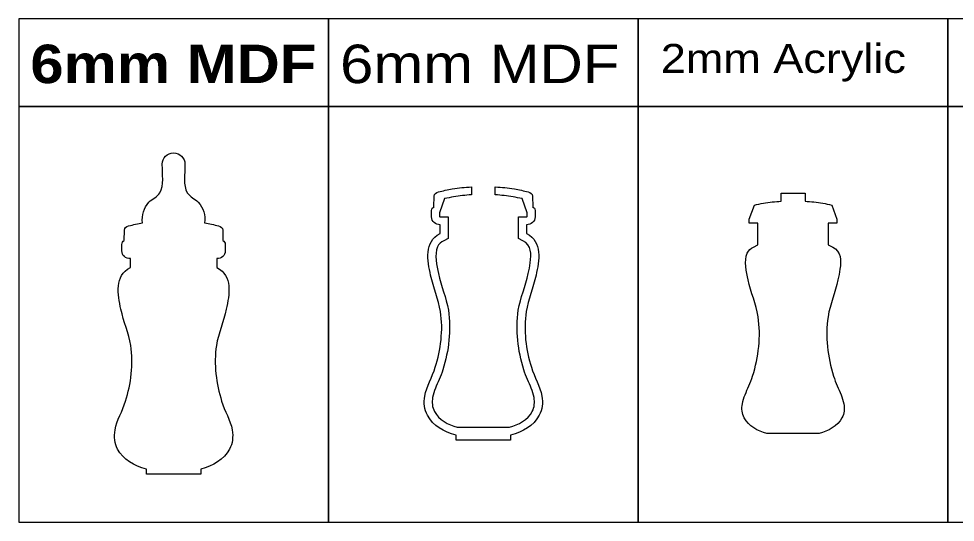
# Model space of a CAD drawing. Header units: millimetres. Extents: x -1166 to 1166, y -335 to 297.
# Drawn here: x -1166 to 9, y -335 to 297 of the extents above; entities that cross this region are included whole.
import ezdxf

# ---------------------------------------------------------------- set-up
doc = ezdxf.new("R2010")
doc.units = ezdxf.units.MM
doc.header["$MEASUREMENT"] = 0
doc.layers.add('Camada 1', color=7, linetype='Continuous')
doc.styles.add('0', font='arialbd.ttf', dxfattribs={"height": 1})
doc.styles.add('1', font='Arial', dxfattribs={"height": 1})
doc.styles.add('5', font='Arial', dxfattribs={"height": 1})

msp = doc.modelspace()

# ---------------------------------------------------------------- linework, layer by layer
at = {"layer": 'Camada 1', "color": 142, "lineweight": 20}
for points in [[(-1166.4805, 186.6815), (-777.6535, 186.6815), (-777.6535, 296.7483), (-1166.4805, 296.7483), (-1166.4805, 186.6815)], [(-777.6537, 186.6815), (-388.8267, 186.6815), (-388.8267, 296.7483), (-777.6537, 296.7483), (-777.6537, 186.6815)], [(-388.8269, 186.6815), (0.0001, 186.6815), (0.0001, 296.7483), (-388.8269, 296.7483), (-388.8269, 186.6815)], [(-0.0001, 186.6815), (388.8269, 186.6815), (388.8269, 296.7483), (-0.0001, 296.7483), (-0.0001, 186.6815)], [(-1166.4805, -334.8653), (-777.6535, -334.8653), (-777.6535, 186.6815), (-1166.4805, 186.6815), (-1166.4805, -334.8653)], [(-777.6537, -334.8653), (-388.8267, -334.8653), (-388.8267, 186.6815), (-777.6537, 186.6815), (-777.6537, -334.8653)], [(-388.8269, -334.8653), (0.0001, -334.8653), (0.0001, 186.6815), (-388.8269, 186.6815), (-388.8269, -334.8653)], [(-0.0001, -334.8653), (388.8269, -334.8653), (388.8269, 186.6815), (-0.0001, 186.6815), (-0.0001, -334.8653)]]:
    msp.add_lwpolyline(points, close=True, dxfattribs=at)
at = {"layer": 'Camada 1', "color": 230, "lineweight": 20}
for points, knots in [([(-905.9128, -67.6006), (-902.0535, -49.3336), (-897.3797, -25.4896), (-917.8231, -15.3105), (-917.8231, -15.3105), (-917.8231, -15.3105), (-917.8231, -4.1339), (-917.8231, -4.1339), (-917.8231, -4.1339), (-911.9415, -4.1339), (-907.1287, -0.3117), (-907.1287, 5.5702), (-907.1287, 5.5702), (-907.1287, 5.5702), (-907.1287, 13.5796), (-907.1287, 13.5796), (-907.1287, 13.5796), (-907.1287, 15.7118), (-908.3933, 17.5627), (-910.2095, 18.4196), (-910.2095, 18.4196), (-910.2095, 18.4196), (-910.1052, 18.4188), (-910.1052, 18.4188), (-910.1052, 18.4188), (-910.1052, 18.4188), (-910.2413, 31.5471), (-910.2413, 31.5471), (-910.2413, 31.5471), (-910.2715, 34.4872), (-912.7395, 36.1666), (-915.5884, 36.8943), (-915.5884, 36.8943), (-921.4338, 38.3878), (-927.279, 39.6254), (-933.1242, 40.6148), (-933.1242, 40.6148), (-931.7203, 50.0368), (-934.7966, 59.7646), (-941.057, 66.5082), (-941.057, 66.5082), (-945.6451, 71.4503), (-951.2692, 72.8877), (-954.8669, 78.5406), (-954.8669, 78.5406), (-960.3453, 87.1482), (-957.7882, 102.9817), (-957.8682, 113.4536), (-957.8682, 113.4536), (-957.8682, 113.4536), (-957.8483, 114.2122), (-957.8483, 114.2122), (-957.8483, 114.2122), (-957.8483, 122.0652), (-964.2142, 128.4309), (-972.067, 128.4309), (-972.067, 128.4309), (-979.9198, 128.4309), (-986.2857, 122.0652), (-986.2857, 114.2122), (-986.2857, 114.2122), (-986.2857, 114.2122), (-986.2658, 113.4536), (-986.2658, 113.4536), (-986.2658, 113.4536), (-986.3458, 102.9817), (-983.7887, 87.1482), (-989.2671, 78.5406), (-989.2671, 78.5406), (-992.8648, 72.8877), (-998.4889, 71.4503), (-1003.077, 66.5082), (-1003.077, 66.5082), (-1009.3374, 59.7646), (-1012.4137, 50.0368), (-1011.0098, 40.6148), (-1011.0098, 40.6148), (-1016.855, 39.6254), (-1022.7002, 38.3878), (-1028.5456, 36.8943), (-1028.5456, 36.8943), (-1031.3945, 36.1666), (-1033.8625, 34.4872), (-1033.8927, 31.5471), (-1033.8927, 31.5471), (-1033.8927, 31.5471), (-1034.0288, 18.4188), (-1034.0288, 18.4188), (-1034.0288, 18.4188), (-1034.0288, 18.4188), (-1033.9245, 18.4196), (-1033.9245, 18.4196), (-1033.9245, 18.4196), (-1035.7407, 17.5627), (-1037.0053, 15.7118), (-1037.0053, 13.5796), (-1037.0053, 13.5796), (-1037.0053, 13.5796), (-1037.0053, 5.5702), (-1037.0053, 5.5702), (-1037.0053, 5.5702), (-1037.0053, -0.3117), (-1032.1925, -4.1339), (-1026.3109, -4.1339), (-1026.3109, -4.1339), (-1026.3109, -4.1339), (-1026.3109, -15.3105), (-1026.3109, -15.3105), (-1026.3109, -15.3105), (-1046.7543, -25.4896), (-1042.0805, -49.3336), (-1038.2212, -67.6006), (-1038.2212, -67.6006), (-1034.9116, -83.2648), (-1028.3065, -97.885), (-1025.8634, -113.1394), (-1025.8634, -113.1394), (-1022.1544, -136.2941), (-1025.643, -161.3506), (-1032.3779, -183.0665), (-1032.3779, -183.0665), (-1036.1917, -195.3644), (-1043.4456, -206.8835), (-1045.5744, -219.0847), (-1045.5744, -219.0847), (-1047.1251, -227.9751), (-1046.0327, -235.9991), (-1042.2971, -243.1561), (-1042.2971, -243.1561), (-1035.3493, -256.4679), (-1021.4137, -264.2053), (-1006.2777, -268.1571), (-1006.2777, -268.1571), (-1006.2777, -268.1571), (-1006.2777, -274.5071), (-1006.2777, -274.5071), (-1006.2777, -274.5071), (-1006.2777, -274.5071), (-937.8563, -274.5071), (-937.8563, -274.5071), (-937.8563, -274.5071), (-937.8563, -274.5071), (-937.8563, -268.1571), (-937.8563, -268.1571), (-937.8563, -268.1571), (-922.7203, -264.2053), (-908.7847, -256.4679), (-901.8369, -243.1561), (-901.8369, -243.1561), (-898.1013, -235.9991), (-897.0089, -227.9751), (-898.5596, -219.0847), (-898.5596, -219.0847), (-900.6884, -206.8835), (-907.9423, -195.3644), (-911.7561, -183.0665), (-911.7561, -183.0665), (-918.491, -161.3506), (-921.9796, -136.2941), (-918.2706, -113.1394), (-918.2706, -113.1394), (-915.8275, -97.885), (-909.2224, -83.2648), (-905.9128, -67.6006)], [0, 0, 0, 0, 0.023809524, 0.023809524, 0.023809524, 0.023809524, 0.047619048, 0.047619048, 0.047619048, 0.047619048, 0.071428571, 0.071428571, 0.071428571, 0.071428571, 0.095238095, 0.095238095, 0.095238095, 0.095238095, 0.119047619, 0.119047619, 0.119047619, 0.119047619, 0.142857143, 0.142857143, 0.142857143, 0.142857143, 0.166666667, 0.166666667, 0.166666667, 0.166666667, 0.19047619, 0.19047619, 0.19047619, 0.19047619, 0.214285714, 0.214285714, 0.214285714, 0.214285714, 0.238095238, 0.238095238, 0.238095238, 0.238095238, 0.261904762, 0.261904762, 0.261904762, 0.261904762, 0.285714286, 0.285714286, 0.285714286, 0.285714286, 0.30952381, 0.30952381, 0.30952381, 0.30952381, 0.333333333, 0.333333333, 0.333333333, 0.333333333, 0.357142857, 0.357142857, 0.357142857, 0.357142857, 0.380952381, 0.380952381, 0.380952381, 0.380952381, 0.404761905, 0.404761905, 0.404761905, 0.404761905, 0.428571429, 0.428571429, 0.428571429, 0.428571429, 0.452380952, 0.452380952, 0.452380952, 0.452380952, 0.476190476, 0.476190476, 0.476190476, 0.476190476, 0.5, 0.5, 0.5, 0.5, 0.523809524, 0.523809524, 0.523809524, 0.523809524, 0.547619048, 0.547619048, 0.547619048, 0.547619048, 0.571428571, 0.571428571, 0.571428571, 0.571428571, 0.595238095, 0.595238095, 0.595238095, 0.595238095, 0.619047619, 0.619047619, 0.619047619, 0.619047619, 0.642857143, 0.642857143, 0.642857143, 0.642857143, 0.666666667, 0.666666667, 0.666666667, 0.666666667, 0.69047619, 0.69047619, 0.69047619, 0.69047619, 0.714285714, 0.714285714, 0.714285714, 0.714285714, 0.738095238, 0.738095238, 0.738095238, 0.738095238, 0.761904762, 0.761904762, 0.761904762, 0.761904762, 0.785714286, 0.785714286, 0.785714286, 0.785714286, 0.80952381, 0.80952381, 0.80952381, 0.80952381, 0.833333333, 0.833333333, 0.833333333, 0.833333333, 0.857142857, 0.857142857, 0.857142857, 0.857142857, 0.880952381, 0.880952381, 0.880952381, 0.880952381, 0.904761905, 0.904761905, 0.904761905, 0.904761905, 0.928571429, 0.928571429, 0.928571429, 0.928571429, 0.952380952, 0.952380952, 0.952380952, 0.952380952, 1, 1, 1, 1]), ([(-544.2974, 83.1814), (-552.2783, 84.5322), (-560.2593, 85.4202), (-568.2402, 85.8643), (-568.2402, 85.8643), (-568.2402, 85.8643), (-568.2402, 75.8465), (-568.2402, 75.8465), (-568.2402, 75.8465), (-560.7796, 75.4107), (-553.3454, 74.5706), (-545.9663, 73.3216), (-545.9663, 73.3216), (-542.1887, 72.6823), (-538.4296, 71.9369), (-534.6938, 71.0886), (-534.6938, 71.0886), (-534.6938, 71.0886), (-528.3019, 53.1936), (-528.3019, 53.1936), (-528.3019, 53.1936), (-528.3019, 53.1936), (-528.3019, 48.5113), (-528.3019, 48.5113), (-528.3019, 48.5113), (-528.5418, 48.4536), (-528.8324, 48.4327), (-528.9963, 48.4327), (-528.9963, 48.4327), (-528.9963, 48.4327), (-538.9963, 48.4327), (-538.9963, 48.4327), (-538.9963, 48.4327), (-538.9963, 48.4327), (-538.9963, 21.0642), (-538.9963, 21.0642), (-538.9963, 21.0642), (-538.9963, 21.0642), (-533.4535, 18.3044), (-533.4535, 18.3044), (-533.4535, 18.3044), (-522.6466, 12.9235), (-522.9592, 1.2419), (-524.3522, -9.2369), (-524.3522, -9.2369), (-524.9654, -13.8492), (-525.9087, -18.4167), (-526.87, -22.9669), (-526.87, -22.9669), (-530.1638, -38.5568), (-536.775, -53.1149), (-539.3179, -68.9912), (-539.3179, -68.9912), (-543.2408, -93.4826), (-539.7824, -119.9174), (-532.4805, -143.462), (-532.4805, -143.462), (-531.1669, -147.6979), (-529.5066, -151.8067), (-527.7584, -155.8788), (-527.7584, -155.8788), (-524.7471, -162.8931), (-520.8985, -170.7017), (-519.584, -178.2367), (-519.584, -178.2367), (-518.5074, -184.4081), (-518.9549, -190.3673), (-521.8752, -195.9625), (-521.8752, -195.9625), (-527.4377, -206.6199), (-539.1719, -212.488), (-550.3511, -215.5905), (-550.3511, -215.5905), (-550.3511, -215.5905), (-616.1293, -215.5905), (-616.1293, -215.5905), (-616.1293, -215.5905), (-627.3085, -212.488), (-639.0427, -206.6199), (-644.6052, -195.9625), (-644.6052, -195.9625), (-647.5255, -190.3673), (-647.973, -184.4081), (-646.8964, -178.2367), (-646.8964, -178.2367), (-645.5819, -170.7017), (-641.7333, -162.8931), (-638.722, -155.8788), (-638.722, -155.8788), (-636.9738, -151.8067), (-635.3135, -147.6979), (-633.9999, -143.462), (-633.9999, -143.462), (-626.698, -119.9174), (-623.2396, -93.4826), (-627.1625, -68.9912), (-627.1625, -68.9912), (-629.7054, -53.1149), (-636.3166, -38.5568), (-639.6104, -22.9669), (-639.6104, -22.9669), (-641.6136, -13.4854), (-644.9125, 1.4975), (-640.7807, 10.6066), (-640.7807, 10.6066), (-639.1558, 14.1889), (-636.5207, 16.5648), (-633.0269, 18.3044), (-633.0269, 18.3044), (-633.0269, 18.3044), (-627.4841, 21.0642), (-627.4841, 21.0642), (-627.4841, 21.0642), (-627.4841, 21.0642), (-627.4841, 48.4327), (-627.4841, 48.4327), (-627.4841, 48.4327), (-627.4841, 48.4327), (-637.4841, 48.4327), (-637.4841, 48.4327), (-637.4841, 48.4327), (-637.648, 48.4327), (-637.9386, 48.4536), (-638.1785, 48.5113), (-638.1785, 48.5113), (-638.1785, 48.5113), (-638.1785, 53.1936), (-638.1785, 53.1936), (-638.1785, 53.1936), (-638.1785, 53.1936), (-631.7866, 71.0886), (-631.7866, 71.0886), (-631.7866, 71.0886), (-628.0508, 71.9369), (-624.2917, 72.6823), (-620.5141, 73.3216), (-620.5141, 73.3216), (-613.135, 74.5706), (-605.7008, 75.4107), (-598.2402, 75.8465), (-598.2402, 75.8465), (-598.2402, 75.8465), (-598.2402, 85.8643), (-598.2402, 85.8643), (-598.2402, 85.8643), (-606.2211, 85.4202), (-614.2021, 84.5322), (-622.183, 83.1814), (-622.183, 83.1814), (-628.0282, 82.192), (-633.8734, 80.9544), (-639.7188, 79.4609), (-639.7188, 79.4609), (-642.5677, 78.7332), (-645.0357, 77.0538), (-645.0659, 74.1137), (-645.0659, 74.1137), (-645.0659, 74.1137), (-645.202, 60.9854), (-645.202, 60.9854), (-645.202, 60.9854), (-645.202, 60.9854), (-645.0977, 60.9862), (-645.0977, 60.9862), (-645.0977, 60.9862), (-646.9139, 60.1293), (-648.1785, 58.2784), (-648.1785, 56.1462), (-648.1785, 56.1462), (-648.1785, 56.1462), (-648.1785, 48.1368), (-648.1785, 48.1368), (-648.1785, 48.1368), (-648.1785, 42.2549), (-643.3657, 38.4327), (-637.4841, 38.4327), (-637.4841, 38.4327), (-637.4841, 38.4327), (-637.4841, 27.2561), (-637.4841, 27.2561), (-637.4841, 27.2561), (-657.9275, 17.077), (-653.2537, -6.767), (-649.3944, -25.034), (-649.3944, -25.034), (-646.0848, -40.6982), (-639.4797, -55.3184), (-637.0366, -70.5728), (-637.0366, -70.5728), (-633.3276, -93.7275), (-636.8162, -118.784), (-643.5511, -140.4999), (-643.5511, -140.4999), (-647.3649, -152.7978), (-654.6188, -164.3169), (-656.7476, -176.5181), (-656.7476, -176.5181), (-658.2983, -185.4085), (-657.2059, -193.4325), (-653.4703, -200.5895), (-653.4703, -200.5895), (-646.5225, -213.9013), (-632.5869, -221.6387), (-617.4509, -225.5905), (-617.4509, -225.5905), (-617.4509, -225.5905), (-617.4509, -231.9405), (-617.4509, -231.9405), (-617.4509, -231.9405), (-617.4509, -231.9405), (-549.0295, -231.9405), (-549.0295, -231.9405), (-549.0295, -231.9405), (-549.0295, -231.9405), (-549.0295, -225.5905), (-549.0295, -225.5905), (-549.0295, -225.5905), (-533.8935, -221.6387), (-519.9579, -213.9013), (-513.0101, -200.5895), (-513.0101, -200.5895), (-509.2745, -193.4325), (-508.1821, -185.4085), (-509.7328, -176.5181), (-509.7328, -176.5181), (-511.8616, -164.3169), (-519.1155, -152.7978), (-522.9293, -140.4999), (-522.9293, -140.4999), (-529.6642, -118.784), (-533.1528, -93.7275), (-529.4438, -70.5728), (-529.4438, -70.5728), (-527.0007, -55.3184), (-520.3956, -40.6982), (-517.086, -25.034), (-517.086, -25.034), (-513.2267, -6.767), (-508.5529, 17.077), (-528.9963, 27.2561), (-528.9963, 27.2561), (-528.9963, 27.2561), (-528.9963, 38.4327), (-528.9963, 38.4327), (-528.9963, 38.4327), (-523.1147, 38.4327), (-518.3019, 42.2549), (-518.3019, 48.1368), (-518.3019, 48.1368), (-518.3019, 48.1368), (-518.3019, 56.1462), (-518.3019, 56.1462), (-518.3019, 56.1462), (-518.3019, 58.2784), (-519.5665, 60.1293), (-521.3827, 60.9862), (-521.3827, 60.9862), (-521.3827, 60.9862), (-521.2784, 60.9854), (-521.2784, 60.9854), (-521.2784, 60.9854), (-521.2784, 60.9854), (-521.4145, 74.1137), (-521.4145, 74.1137), (-521.4145, 74.1137), (-521.4447, 77.0538), (-523.9127, 78.7332), (-526.7616, 79.4609), (-526.7616, 79.4609), (-532.607, 80.9544), (-538.4522, 82.192), (-544.2974, 83.1814)], [0, 0, 0, 0, 0.014492754, 0.014492754, 0.014492754, 0.014492754, 0.028985507, 0.028985507, 0.028985507, 0.028985507, 0.043478261, 0.043478261, 0.043478261, 0.043478261, 0.057971014, 0.057971014, 0.057971014, 0.057971014, 0.072463768, 0.072463768, 0.072463768, 0.072463768, 0.086956522, 0.086956522, 0.086956522, 0.086956522, 0.101449275, 0.101449275, 0.101449275, 0.101449275, 0.115942029, 0.115942029, 0.115942029, 0.115942029, 0.130434783, 0.130434783, 0.130434783, 0.130434783, 0.144927536, 0.144927536, 0.144927536, 0.144927536, 0.15942029, 0.15942029, 0.15942029, 0.15942029, 0.173913043, 0.173913043, 0.173913043, 0.173913043, 0.188405797, 0.188405797, 0.188405797, 0.188405797, 0.202898551, 0.202898551, 0.202898551, 0.202898551, 0.217391304, 0.217391304, 0.217391304, 0.217391304, 0.231884058, 0.231884058, 0.231884058, 0.231884058, 0.246376812, 0.246376812, 0.246376812, 0.246376812, 0.260869565, 0.260869565, 0.260869565, 0.260869565, 0.275362319, 0.275362319, 0.275362319, 0.275362319, 0.289855072, 0.289855072, 0.289855072, 0.289855072, 0.304347826, 0.304347826, 0.304347826, 0.304347826, 0.31884058, 0.31884058, 0.31884058, 0.31884058, 0.333333333, 0.333333333, 0.333333333, 0.333333333, 0.347826087, 0.347826087, 0.347826087, 0.347826087, 0.362318841, 0.362318841, 0.362318841, 0.362318841, 0.376811594, 0.376811594, 0.376811594, 0.376811594, 0.391304348, 0.391304348, 0.391304348, 0.391304348, 0.405797101, 0.405797101, 0.405797101, 0.405797101, 0.420289855, 0.420289855, 0.420289855, 0.420289855, 0.434782609, 0.434782609, 0.434782609, 0.434782609, 0.449275362, 0.449275362, 0.449275362, 0.449275362, 0.463768116, 0.463768116, 0.463768116, 0.463768116, 0.47826087, 0.47826087, 0.47826087, 0.47826087, 0.492753623, 0.492753623, 0.492753623, 0.492753623, 0.507246377, 0.507246377, 0.507246377, 0.507246377, 0.52173913, 0.52173913, 0.52173913, 0.52173913, 0.536231884, 0.536231884, 0.536231884, 0.536231884, 0.550724638, 0.550724638, 0.550724638, 0.550724638, 0.565217391, 0.565217391, 0.565217391, 0.565217391, 0.579710145, 0.579710145, 0.579710145, 0.579710145, 0.594202899, 0.594202899, 0.594202899, 0.594202899, 0.608695652, 0.608695652, 0.608695652, 0.608695652, 0.623188406, 0.623188406, 0.623188406, 0.623188406, 0.637681159, 0.637681159, 0.637681159, 0.637681159, 0.652173913, 0.652173913, 0.652173913, 0.652173913, 0.666666667, 0.666666667, 0.666666667, 0.666666667, 0.68115942, 0.68115942, 0.68115942, 0.68115942, 0.695652174, 0.695652174, 0.695652174, 0.695652174, 0.710144928, 0.710144928, 0.710144928, 0.710144928, 0.724637681, 0.724637681, 0.724637681, 0.724637681, 0.739130435, 0.739130435, 0.739130435, 0.739130435, 0.753623188, 0.753623188, 0.753623188, 0.753623188, 0.768115942, 0.768115942, 0.768115942, 0.768115942, 0.782608696, 0.782608696, 0.782608696, 0.782608696, 0.797101449, 0.797101449, 0.797101449, 0.797101449, 0.811594203, 0.811594203, 0.811594203, 0.811594203, 0.826086957, 0.826086957, 0.826086957, 0.826086957, 0.84057971, 0.84057971, 0.84057971, 0.84057971, 0.855072464, 0.855072464, 0.855072464, 0.855072464, 0.869565217, 0.869565217, 0.869565217, 0.869565217, 0.884057971, 0.884057971, 0.884057971, 0.884057971, 0.898550725, 0.898550725, 0.898550725, 0.898550725, 0.913043478, 0.913043478, 0.913043478, 0.913043478, 0.927536232, 0.927536232, 0.927536232, 0.927536232, 0.942028986, 0.942028986, 0.942028986, 0.942028986, 0.956521739, 0.956521739, 0.956521739, 0.956521739, 0.971014493, 0.971014493, 0.971014493, 0.971014493, 1, 1, 1, 1])]:
    msp.add_open_spline(points, degree=3, knots=knots, dxfattribs=at)
at = {"layer": 'Camada 1', "color": 30, "lineweight": 20}
msp.add_open_spline([(-179.4134, 77.8643), (-179.4134, 77.8643), (-209.4134, 77.8643), (-209.4134, 77.8643), (-209.4134, 77.8643), (-209.4134, 77.8643), (-209.4134, 67.8465), (-209.4134, 67.8465), (-209.4134, 67.8465), (-216.874, 67.4107), (-224.3082, 66.5706), (-231.6873, 65.3216), (-231.6873, 65.3216), (-235.4649, 64.6823), (-239.224, 63.9369), (-242.9598, 63.0886), (-242.9598, 63.0886), (-242.9598, 63.0886), (-249.3517, 45.1936), (-249.3517, 45.1936), (-249.3517, 45.1936), (-249.3517, 45.1936), (-249.3517, 40.5113), (-249.3517, 40.5113), (-249.3517, 40.5113), (-249.1118, 40.4536), (-248.8212, 40.4327), (-248.6573, 40.4327), (-248.6573, 40.4327), (-248.6573, 40.4327), (-238.6573, 40.4327), (-238.6573, 40.4327), (-238.6573, 40.4327), (-238.6573, 40.4327), (-238.6573, 13.0642), (-238.6573, 13.0642), (-238.6573, 13.0642), (-238.6573, 13.0642), (-244.2001, 10.3044), (-244.2001, 10.3044), (-244.2001, 10.3044), (-247.6939, 8.5648), (-250.329, 6.1889), (-251.9539, 2.6066), (-251.9539, 2.6066), (-256.0857, -6.5025), (-252.7868, -21.4854), (-250.7836, -30.9669), (-250.7836, -30.9669), (-247.4898, -46.5568), (-240.8786, -61.1149), (-238.3357, -76.9912), (-238.3357, -76.9912), (-234.4128, -101.4826), (-237.8712, -127.9174), (-245.1731, -151.462), (-245.1731, -151.462), (-246.4867, -155.6979), (-248.147, -159.8067), (-249.8952, -163.8788), (-249.8952, -163.8788), (-252.9065, -170.8931), (-256.7551, -178.7017), (-258.0696, -186.2367), (-258.0696, -186.2367), (-259.1462, -192.4081), (-258.6987, -198.3673), (-255.7784, -203.9625), (-255.7784, -203.9625), (-250.2159, -214.6199), (-238.4817, -220.488), (-227.3025, -223.5905), (-227.3025, -223.5905), (-227.3025, -223.5905), (-161.5243, -223.5905), (-161.5243, -223.5905), (-161.5243, -223.5905), (-150.3451, -220.488), (-138.6109, -214.6199), (-133.0484, -203.9625), (-133.0484, -203.9625), (-130.1281, -198.3673), (-129.6806, -192.4081), (-130.7572, -186.2367), (-130.7572, -186.2367), (-132.0717, -178.7017), (-135.9203, -170.8931), (-138.9316, -163.8788), (-138.9316, -163.8788), (-140.6798, -159.8067), (-142.3401, -155.6979), (-143.6537, -151.462), (-143.6537, -151.462), (-150.9556, -127.9174), (-154.414, -101.4826), (-150.4911, -76.9912), (-150.4911, -76.9912), (-147.9482, -61.1149), (-141.337, -46.5568), (-138.0432, -30.9669), (-138.0432, -30.9669), (-137.0819, -26.4167), (-136.1386, -21.8492), (-135.5254, -17.2369), (-135.5254, -17.2369), (-134.1324, -6.7581), (-133.8198, 4.9235), (-144.6267, 10.3044), (-144.6267, 10.3044), (-144.6267, 10.3044), (-150.1695, 13.0642), (-150.1695, 13.0642), (-150.1695, 13.0642), (-150.1695, 13.0642), (-150.1695, 40.4327), (-150.1695, 40.4327), (-150.1695, 40.4327), (-150.1695, 40.4327), (-140.1695, 40.4327), (-140.1695, 40.4327), (-140.1695, 40.4327), (-140.0056, 40.4327), (-139.715, 40.4536), (-139.4751, 40.5113), (-139.4751, 40.5113), (-139.4751, 40.5113), (-139.4751, 45.1936), (-139.4751, 45.1936), (-139.4751, 45.1936), (-139.4751, 45.1936), (-145.867, 63.0886), (-145.867, 63.0886), (-145.867, 63.0886), (-149.6028, 63.9369), (-153.3619, 64.6823), (-157.1395, 65.3216), (-157.1395, 65.3216), (-164.5186, 66.5706), (-171.9528, 67.4107), (-179.4134, 67.8465), (-179.4134, 67.8465), (-179.4134, 67.8465), (-179.4134, 77.8643), (-179.4134, 77.8643)], degree=3, knots=[0, 0, 0, 0, 0.027027027, 0.027027027, 0.027027027, 0.027027027, 0.054054054, 0.054054054, 0.054054054, 0.054054054, 0.081081081, 0.081081081, 0.081081081, 0.081081081, 0.108108108, 0.108108108, 0.108108108, 0.108108108, 0.135135135, 0.135135135, 0.135135135, 0.135135135, 0.162162162, 0.162162162, 0.162162162, 0.162162162, 0.189189189, 0.189189189, 0.189189189, 0.189189189, 0.216216216, 0.216216216, 0.216216216, 0.216216216, 0.243243243, 0.243243243, 0.243243243, 0.243243243, 0.27027027, 0.27027027, 0.27027027, 0.27027027, 0.297297297, 0.297297297, 0.297297297, 0.297297297, 0.324324324, 0.324324324, 0.324324324, 0.324324324, 0.351351351, 0.351351351, 0.351351351, 0.351351351, 0.378378378, 0.378378378, 0.378378378, 0.378378378, 0.405405405, 0.405405405, 0.405405405, 0.405405405, 0.432432432, 0.432432432, 0.432432432, 0.432432432, 0.459459459, 0.459459459, 0.459459459, 0.459459459, 0.486486486, 0.486486486, 0.486486486, 0.486486486, 0.513513514, 0.513513514, 0.513513514, 0.513513514, 0.540540541, 0.540540541, 0.540540541, 0.540540541, 0.567567568, 0.567567568, 0.567567568, 0.567567568, 0.594594595, 0.594594595, 0.594594595, 0.594594595, 0.621621622, 0.621621622, 0.621621622, 0.621621622, 0.648648649, 0.648648649, 0.648648649, 0.648648649, 0.675675676, 0.675675676, 0.675675676, 0.675675676, 0.702702703, 0.702702703, 0.702702703, 0.702702703, 0.72972973, 0.72972973, 0.72972973, 0.72972973, 0.756756757, 0.756756757, 0.756756757, 0.756756757, 0.783783784, 0.783783784, 0.783783784, 0.783783784, 0.810810811, 0.810810811, 0.810810811, 0.810810811, 0.837837838, 0.837837838, 0.837837838, 0.837837838, 0.864864865, 0.864864865, 0.864864865, 0.864864865, 0.891891892, 0.891891892, 0.891891892, 0.891891892, 0.918918919, 0.918918919, 0.918918919, 0.918918919, 0.945945946, 0.945945946, 0.945945946, 0.945945946, 1, 1, 1, 1], dxfattribs=at)

# ---------------------------------------------------------------- texts
at = {"layer": 'Camada 1', "color": 142, "width": 1.114671}
for s, height, style, p in [('6mm MDF', 48.2598, '0', (-1151.8997, 215.9645)), ('6mm MDF', 48.2598, '1', (-763.0731, 215.9645)), ('2mm Acrylic', 36.301176, '5', (-360.4976, 228.8581))]:
    msp.add_text(s, height=height, dxfattribs=dict(at, style=style)).set_placement(p)

doc.saveas('drawing.dxf')
